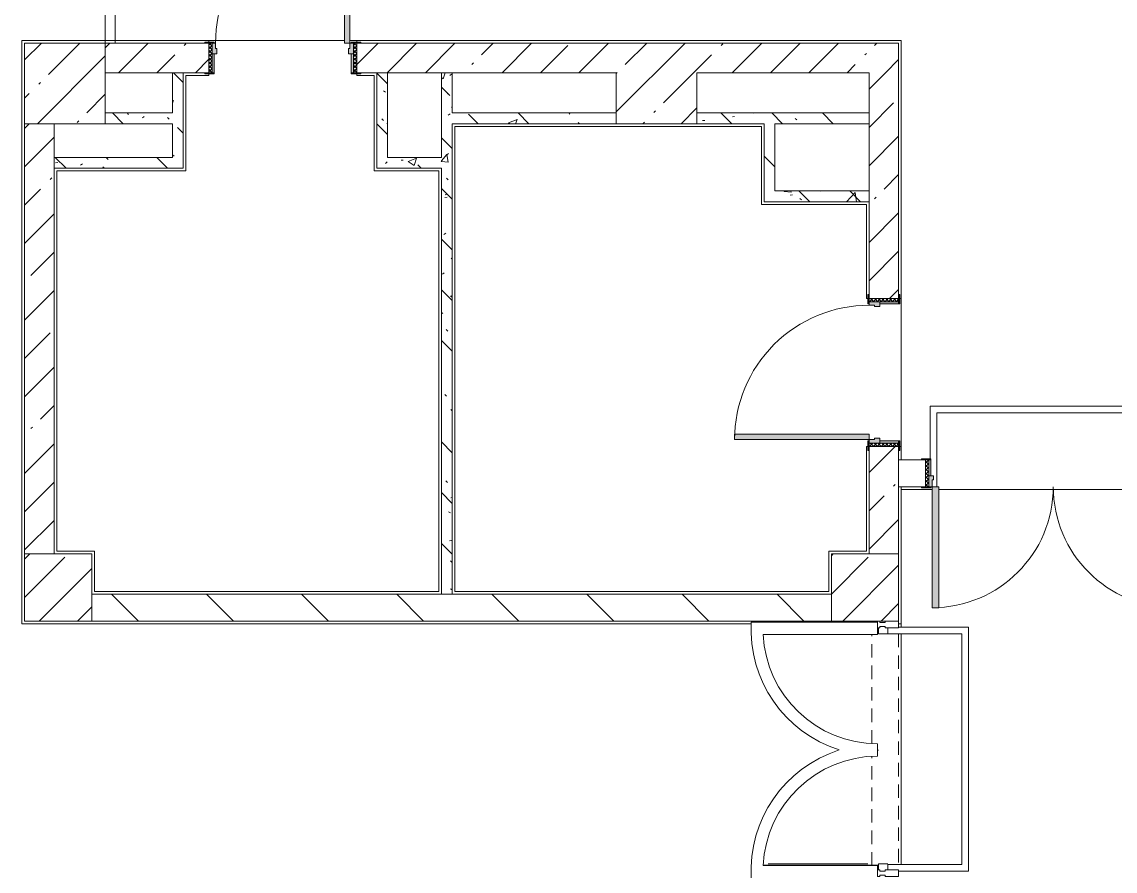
# Model space of a CAD drawing. Header units: millimetres. Extents: x 35881 to 234190, y -8553 to 29063.
# Drawn here: x 120870 to 129000, y 9040 to 15358 of the extents above; entities that cross this region are included whole.
import ezdxf

# ---------------------------------------------------------------- set-up
doc = ezdxf.new("R2010")
doc.units = ezdxf.units.MM
doc.linetypes.add('200_ШТРИХ__ш1_п0_6_', pattern=[160, 100, -60])
for name, color, linetype, lineweight, true_color in [('A-DETL-GENF-3', 7, 'Continuous', 5, 0xaaaaaa), ('A-DOOR-4', 7, 'Continuous', 5, 0xaaaaaa), ('A-DOOR-5', 7, 'Continuous', 5, 0xe2e2e2), ('A-DOOR-FRAM-2', 7, 'Continuous', 5, 0xe2e2e2), ('A-DOOR-FRAM-3', 7, 'Continuous', 5, 0xaaaaaa), ('A-FLOR-1', 7, 'Continuous', 5, 0xaaaaaa), ('I-WALL-5', 7, 'Continuous', 5, 0x787878)]:
    doc.layers.add(name, color=color, linetype=linetype, lineweight=lineweight, true_color=true_color)
for name, color, linetype, lineweight in [('A-DETL-MBND-1', 7, '200_ШТРИХ__ш1_п0_6_', 9), ('A-GLAZ-CWMG-3', 7, 'Continuous', 5), ('A-WALL', 7, 'Continuous', 9), ('I-WALL-4', 7, 'Continuous', 5), ('S-COLS-1', 7, 'Continuous', 5)]:
    doc.layers.add(name, color=color, linetype=linetype, lineweight=lineweight)
pattern_1 = [(45, (107179.66, 0), (-285.123, 285.123), []), (45, (107464.8, 0), (-285.123, 285.123), [504.031, -100.806, 16.764, -84.042])]
pattern_2 = [(135, (107179.66, 0), (-353.553, -353.553), [])]
pattern_3 = [(135, (1751.41, 174.685), (-14.14214, -14.14214), []), (225, (1751.41, 174.685), (14.14214, -14.14214), [])]
pattern_4 = [(45, (-371.384, 174.685), (-14.1421, 14.1421), []), (135, (-371.384, 174.685), (-14.1421, -14.1421), [])]
pattern_5 = [(135, (107179.66, 0), (-377.171, -377.171), [533.4, -88.9, 17.78, -88.9]), (135, (107179.66, 376.94), (-377.171, -377.171), []), (50, (107179.66, 0), (637.645, -55.787), [66.675, -733.425]), (355, (107179.66, 0), (-123.35, 668.7), [53.34, -586.74]), (100.451, (107232.8, -4.65), (514.299, 612.908), [56.665, -623.315]), (46.184, (107179.66, 177.8), (948.776, -147.15), [100.012, -1100.137]), (96.636, (107258.7, 165.5), (830.91, 865.997), [84.998, -934.973]), (351.184, (107179.7, 177.8), (830.918, 865.99), [80.01, -880.11]), (21, (107268.56, 133.35), (530.651, -357.928), [66.675, -733.425]), (326, (107268.56, 133.35), (216.308, 644.658), [53.34, -586.74]), (71.451, (107312.8, 103.5), (746.96, 286.724), [56.665, -623.315]), (37.5, (107179.66, 0), (10.8105, 295.9426), [16.764, -562.864, 16.764, -578.866, -588.962]), (37.5, (107179.66, 0), (10.8105, 295.9426), [-1175.258, 16.764, -572.198]), (7.5, (107179.66, 0), (233.869, 350.6318), [16.764, -322.834, 16.764, -549.529, -224.472]), (7.5, (107179.66, 0), (233.869, 350.6318), [-905.891, 16.764, -207.708]), (327.5, (106981.4, 0), (474.5678, -20.0513), [16.764, -205.486, 16.764, -676.656, -920.115]), (327.5, (106981.4, 0), (474.5678, -20.0513), [-915.67, 16.764, -903.351]), (317.5, (106892.5, 0), (518.452, 88.9934), [16.764, -272.161, 16.764, -443.738, -653.415]), (317.5, (106892.5, 0), (518.452, 88.9934), [-749.427, 16.764, -636.651])]

# ---------------------------------------------------------------- blocks, each defined once
blk = doc.blocks.new('BSC_Колонна _Прямоугольная - 600х600-V248-1_10_2_птичка')
at = {"layer": 'S-COLS-1'}
h = blk.add_hatch(dxfattribs=at)
h.set_pattern_fill('FP_75', color=256, style=0, pattern_type=2)
h.set_pattern_definition([(45, (-14010, -14900), (-285.123, 285.123), []), (45, (-13724.88, -14900), (-285.123, 285.123), [504.031, -100.806, 16.764, -84.042])])
h.paths.add_polyline_path([(220, -300), (300, -300), (300, 300), (-300, 300), (-300, -300), (-80, -300)])
for p, q in [((300, 300), (-300, 300)), ((-300, 300), (-300, -300)), ((300, -300), (300, 300)), ((-300, -300), (300, -300))]:
    blk.add_line(p, q, dxfattribs=at)
blk = doc.blocks.new('Дверь_Витражная_остекление_ - ДВН_CОШ в витраже-31920700-1_10_2_птичка')
at = {"layer": 'A-DETL-GENF-3'}
for p, q in [((-855, 60), (-855, -10)), ((855, 60), (855, -10)), ((-865, -10), (-900, -10)), ((-865, -10), (-900, -10)), ((-855, -10), (-900, -10)), ((-865, -17), (-865, -10)), ((-865, -17), (-865, -10)), ((855, -10), (900, -10)), ((865, -10), (900, -10)), ((865, -867), (865, -10)), ((865, -10), (865, -867)), ((900, -10), (865, -10)), ((856, -830), (856, -90))]:
    blk.add_line(p, q, dxfattribs=at)
at = {"layer": 'A-DOOR-4'}
for centre, radius, start, end in [((-910, -10), 920, 359.49349, 0), ((910, -10), 900, 180, 180.51777)]:
    blk.add_arc(centre, radius, start, end, dxfattribs=at)
blk = doc.blocks.new('Прямоугольный импост - Импост структурный с накладкой - 160мм Темный-31915521-1_10_2_птичка')
at = {"layer": 'A-GLAZ-CWMG-3'}
for p, q in [((-25, 17), (25, 17)), ((-15, 0), (-25, 0)), ((-15, -40), (-15, 0)), ((25, 0), (15, 0)), ((15, 0), (15, -40)), ((25, 17), (25, 0)), ((-25, -40), (-15, -40)), ((15, -40), (25, -40)), ((25, -40), (25, -140)), ((25, -140), (-25, -140))]:
    blk.add_line(p, q, dxfattribs=at)
blk = doc.blocks.new('Прямоугольный импост - Импост структурный с накладкой - 160мм Темный-30755591-1_10_2_птичка')
at = {"layer": 'A-GLAZ-CWMG-3'}
for p, q in [((-25, 0), (-25, 17)), ((-25, 17), (25, 17)), ((-15, 0), (-25, 0)), ((-15, -40), (-15, 0)), ((25, 0), (15, 0)), ((15, 0), (15, -40)), ((25, 17), (25, 0)), ((-25, -140), (-25, -40)), ((-25, -40), (-15, -40)), ((15, -40), (25, -40)), ((25, -40), (25, -140)), ((25, -140), (-25, -140))]:
    blk.add_line(p, q, dxfattribs=at)
blk = doc.blocks.new('110_Дверь_СКБ_1Ст_Внутренняя1 - Д-13 1100x2100h_кладовая-33288301-1_10_2_птичка')
at = {"layer": 'A-DOOR-4'}
h = blk.add_hatch(dxfattribs=at)
h.set_pattern_fill('FP_111', color=256, style=0, pattern_type=2)
h.set_pattern_definition(pattern_3)
h.paths.add_polyline_path([(537.5, -110), (562.5, -110), (562.5, 110), (537.5, 110), (537.5, 6.5)])
at = {"layer": 'A-DOOR-5'}
h = blk.add_hatch(color=256, dxfattribs=at)
h.paths.add_polyline_path([(533.2, 30), (537.5, 30), (537.5, 110), (512.5, 110), (512.5, 70), (502.5, 70), (502.5, 30), (522.5, 30)])
h.paths.add_polyline_path([(-512.5, 30), (-477.5, 30), (-477.5, 70), (-487.5, 70), (-487.5, 110), (-512.5, 110)])
at = {"layer": 'A-DOOR-FRAM-2'}
for points in [[(472.5, 110), (512.5, 110), (512.5, 1110), (472.5, 1110), (472.5, 130)], [(-512.5, 110), (-497.5, 110), (-497.5, 118), (-567.5, 118), (-567.5, 110), (-537.5, 110)], [(562.5, 110), (592.5, 110), (592.5, 118), (522.5, 118), (522.5, 110), (546.8, 110)], [(-497.5, -110), (-497.5, 30), (-512.5, 30), (-512.5, -110)], [(537.5, -110), (533.2, 30), (522.5, 30), (522.5, -110)], [(-497.5, -118), (-497.5, -110), (-567.5, -114), (-567.5, -118), (-537.5, -118)], [(581.8, -118), (592.5, -118), (592.5, -110), (522.5, -110), (522.5, -118), (562.5, -118)]]:
    blk.add_hatch(color=256, dxfattribs=at).paths.add_polyline_path(points)
at = {"layer": 'A-DOOR-FRAM-3'}
h = blk.add_hatch(dxfattribs=at)
h.set_pattern_fill('FP_112', color=256, style=0, pattern_type=2)
h.set_pattern_definition(pattern_4)
h.paths.add_polyline_path([(-512.5, -110), (-512.5, 110), (-537.5, 110), (-537.5, -110)])
at = {"layer": 'A-DOOR-4'}
for p, q in [((512.5, 1110), (472.5, 1110)), ((472.5, 1110), (472.5, 110)), ((512.5, 110), (512.5, 1110)), ((472.5, 110), (512.5, 110))]:
    blk.add_line(p, q, dxfattribs=at)
blk.add_arc((512.5, 110), 1000, 90, 180, dxfattribs=at)
at = {"layer": 'A-DOOR-FRAM-3'}
for p, q in [((-497.5, 118), (-567.5, 118)), ((-567.5, 118), (-567.5, 110)), ((-567.5, 110), (-497.5, 110)), ((-512.5, 110), (-537.5, 110)), ((-537.5, 110), (-537.5, -110)), ((-487.5, 110), (-512.5, 110)), ((-512.5, 110), (-512.5, 30)), ((-512.5, -110), (-512.5, 110)), ((-497.5, 110), (-512.5, 110)), ((-512.5, 110), (-512.5, 109)), ((-512.5, 109), (-497.5, 109)), ((-497.5, 110), (-497.5, 118)), ((-497.5, 109), (-497.5, 110)), ((-487.5, 70), (-487.5, 110)), ((512.5, 110), (512.5, 70)), ((537.5, 110), (512.5, 110)), ((592.5, 118), (522.5, 118)), ((522.5, 118), (522.5, 110)), ((537.5, 110), (522.5, 110)), ((522.5, 110), (522.5, 109)), ((522.5, 110), (592.5, 110)), ((522.5, 109), (537.5, 109)), ((537.5, 30), (537.5, 110)), ((562.5, 110), (537.5, 110)), ((537.5, 110), (537.5, -110)), ((537.5, 109), (537.5, 110)), ((562.5, -110), (562.5, 110)), ((592.5, 110), (592.5, 118)), ((-512.5, 30), (-477.5, 30)), ((-497.5, 30), (-512.5, 30)), ((-512.5, 30), (-512.5, -110)), ((-497.5, -110), (-497.5, 30)), ((-477.5, 70), (-487.5, 70)), ((-477.5, 30), (-477.5, 70)), ((512.5, 70), (502.5, 70)), ((502.5, 70), (502.5, 30)), ((502.5, 30), (537.5, 30)), ((537.5, 30), (522.5, 30)), ((522.5, 30), (522.5, -110)), ((537.5, -110), (537.5, 30)), ((-497.5, -110), (-567.5, -110)), ((-567.5, -110), (-567.5, -118)), ((-567.5, -118), (-497.5, -118)), ((-537.5, -110), (-512.5, -110)), ((-512.5, -110), (-497.5, -110)), ((-497.5, -118), (-497.5, -110)), ((522.5, -110), (537.5, -110)), ((592.5, -110), (522.5, -110)), ((522.5, -110), (522.5, -118)), ((522.5, -118), (592.5, -118)), ((537.5, -110), (562.5, -110)), ((592.5, -118), (592.5, -110))]:
    blk.add_line(p, q, dxfattribs=at)
blk = doc.blocks.new('DOR__перегородка__Прямоугольная - ТП-2_ Вн_ДПГ_9480х4200h_2-23998078-1_10_2_птичка')
at = {"layer": 'A-DOOR-4'}
for p, q in [((0, 0), (2650, 0)), ((3250, 0), (6400, 0)), ((7000, 0), (9480, 0)), ((0, -75), (1987.4, -75)), ((2137.4, -75), (4324.5, -75)), ((4474.5, -75), (4486.7, -75)), ((4636.7, -75), (6823.8, -75)), ((6973.8, -75), (6985, -75)), ((7135, -75), (9323.2, -75)), ((9105.2, -200.9), (9105.2, -75)), ((9180.2, -157.6), (9180.2, -75)), ((9255.2, -114.3), (9255.2, -75)), ((9473.2, -75), (9480, -75)), ((9330.2, -1474.2), (9330.2, -157.6)), ((9405.2, -1474.2), (9405.2, -114.3)), ((9255.2, -1474.2), (9255.2, -200.9)), ((9105.2, -1474.2), (9105.2, -287.5)), ((9180.2, -1474.2), (9180.2, -244.2)), ((9480, -1474.2), (9480, -450)), ((9105.2, -1474.2), (9480, -1474.2))]:
    blk.add_line(p, q, dxfattribs=at)
at = {"layer": 'A-DOOR-FRAM-3'}
for p, q in [((2019.1, -6.7), (1981.6, -71.7)), ((1981.6, -71.7), (3193.9, -771.8)), ((3231.5, -706.9), (2019.1, -6.7)), ((4442.7, -6.7), (3230.4, -706.9)), ((3267.9, -771.8), (4480.3, -71.7)), ((4480.3, -71.7), (4442.7, -6.7)), ((4518.4, -6.7), (4480.9, -71.7)), ((4480.9, -71.7), (5693.3, -771.8)), ((5730.8, -706.9), (4518.4, -6.7)), ((6942.1, -6.7), (5729.7, -706.9)), ((5767.3, -771.8), (6979.6, -71.7)), ((6979.6, -71.7), (6942.1, -6.7)), ((7016.7, -6.7), (6979.2, -71.7)), ((6979.2, -71.7), (8191.6, -771.8)), ((8229.1, -706.9), (7016.7, -6.7)), ((9441.4, -6.7), (8229.1, -706.9)), ((8266.6, -771.8), (9478.9, -71.7)), ((9478.9, -71.7), (9441.4, -6.7)), ((3193.9, -771.8), (3231.5, -706.9)), ((3230.4, -706.9), (3267.9, -771.8)), ((5693.3, -771.8), (5730.8, -706.9)), ((5729.7, -706.9), (5767.3, -771.8)), ((8191.6, -771.8), (8229.1, -706.9)), ((8229.1, -706.9), (8266.6, -771.8))]:
    blk.add_line(p, q, dxfattribs=at)
blk = doc.blocks.new('110_Дверь_СКБ_1Ст_Внутренняя1 - Д-4к_п__1100x2100h_Артистические EI30-23985503-1_10_2_птичка')
at = {"layer": 'A-DOOR-4'}
h = blk.add_hatch(dxfattribs=at)
h.set_pattern_fill('FP_111', color=256, style=0, pattern_type=2)
h.set_pattern_definition(pattern_3)
h.paths.add_polyline_path([(537.5, 102.1), (537.5, -110), (562.5, -110), (562.5, 110), (537.5, 110)])
at = {"layer": 'A-DOOR-5'}
h = blk.add_hatch(color=256, dxfattribs=at)
h.paths.add_polyline_path([(-512.5, 30), (-477.5, 30), (-477.5, 70), (-487.5, 70), (-487.5, 110), (-512.5, 110)])
h.paths.add_polyline_path([(502.5, 54), (502.5, 30), (537.5, 30), (537.5, 110), (512.5, 110), (508.7, 70), (502.5, 70), (502.5, 63.1)])
at = {"layer": 'A-DOOR-FRAM-2'}
for points in [[(-487.5, 704.8), (-487.5, 110), (-447.5, 110), (-447.5, 1110), (-487.5, 1110)], [(-567.5, 117), (-567.5, 110), (-497.5, 110), (-497.5, 118), (-567.5, 118)], [(522.5, 118), (522.5, 110), (592.5, 110), (592.5, 118), (537.5, 118)], [(-512.5, -110), (-497.5, -110), (-497.5, 30), (-512.5, 30)], [(522.5, -110), (537.5, -110), (537.5, 30), (522.5, 30)], [(-567.5, -118), (-497.5, -118), (-497.5, -110), (-567.5, -110)], [(522.5, -110), (522.5, -118), (592.5, -118), (592.5, -110), (537.5, -110)]]:
    blk.add_hatch(color=256, dxfattribs=at).paths.add_polyline_path(points)
at = {"layer": 'A-DOOR-FRAM-3'}
h = blk.add_hatch(dxfattribs=at)
h.set_pattern_fill('FP_112', color=256, style=0, pattern_type=2)
h.set_pattern_definition(pattern_4)
h.paths.add_polyline_path([(-537.5, -110), (-512.5, -110), (-512.5, 110), (-537.5, 110)])
at = {"layer": 'A-DOOR-4'}
for p, q in [((-487.5, 1110), (-487.5, 110)), ((-447.5, 1110), (-487.5, 1110)), ((-447.5, 110), (-447.5, 1110)), ((-487.5, 110), (-447.5, 110))]:
    blk.add_line(p, q, dxfattribs=at)
blk.add_arc((-487.5, 110), 1000, 360, 90, dxfattribs=at)
at = {"layer": 'A-DOOR-FRAM-3'}
for p, q in [((-497.5, 118), (-567.5, 118)), ((-567.5, 118), (-567.5, 110)), ((-567.5, 110), (-497.5, 110)), ((-512.5, 110), (-537.5, 110)), ((-537.5, 110), (-537.5, -110)), ((-487.5, 110), (-512.5, 110)), ((-512.5, 110), (-512.5, 30)), ((-512.5, -110), (-512.5, 110)), ((-497.5, 110), (-512.5, 110)), ((-512.5, 110), (-512.5, 109)), ((-512.5, 109), (-497.5, 109)), ((-497.5, 110), (-497.5, 118)), ((-497.5, 109), (-497.5, 110)), ((-487.5, 70), (-487.5, 110)), ((512.5, 110), (512.5, 70)), ((537.5, 110), (512.5, 110)), ((592.5, 118), (522.5, 118)), ((522.5, 118), (522.5, 110)), ((537.5, 110), (522.5, 110)), ((522.5, 110), (522.5, 109)), ((522.5, 110), (592.5, 110)), ((522.5, 109), (537.5, 109)), ((537.5, 30), (537.5, 110)), ((562.5, 110), (537.5, 110)), ((537.5, 110), (537.5, -110)), ((537.5, 109), (537.5, 110)), ((562.5, -110), (562.5, 110)), ((592.5, 110), (592.5, 118)), ((-512.5, 30), (-477.5, 30)), ((-497.5, 30), (-512.5, 30)), ((-512.5, 30), (-512.5, -110)), ((-497.5, -110), (-497.5, 30)), ((-477.5, 70), (-487.5, 70)), ((-477.5, 30), (-477.5, 70)), ((512.5, 70), (502.5, 70)), ((502.5, 70), (502.5, 30)), ((502.5, 30), (537.5, 30)), ((537.5, 30), (522.5, 30)), ((522.5, 30), (522.5, -110)), ((537.5, -110), (537.5, 30)), ((-497.5, -110), (-567.5, -110)), ((-567.5, -110), (-567.5, -118)), ((-567.5, -118), (-497.5, -118)), ((-537.5, -110), (-512.5, -110)), ((-512.5, -110), (-497.5, -110)), ((-497.5, -118), (-497.5, -110)), ((522.5, -110), (537.5, -110)), ((592.5, -110), (522.5, -110)), ((522.5, -110), (522.5, -118)), ((522.5, -118), (592.5, -118)), ((537.5, -110), (562.5, -110)), ((592.5, -118), (592.5, -110))]:
    blk.add_line(p, q, dxfattribs=at)
blk = doc.blocks.new('BSC_Колонна _Прямоугольная - 500х500-V297-1_10_2_птичка')
at = {"layer": 'S-COLS-1'}
h = blk.add_hatch(dxfattribs=at)
h.set_pattern_fill('FP_129', color=256, style=0, pattern_type=2)
h.set_pattern_definition([(45, (-19960, -11150), (-285.123, 285.123), []), (45, (-19674.88, -11150), (-285.123, 285.123), [504.031, -100.806, 16.764, -84.042])])
h.paths.add_polyline_path([(250, -250), (250, 250), (-250, 250), (-250, -250)])
for p, q in [((250, 250), (-250, 250)), ((-250, 250), (-250, -250)), ((250, -250), (250, 250)), ((-250, -250), (250, -250))]:
    blk.add_line(p, q, dxfattribs=at)
blk = doc.blocks.new('110_Дверь_СКБ_2Ст - Д-10 1800x2100h_Актовый зал EI30-23435156-1_10_2_птичка')
at = {"layer": 'A-DOOR-4'}
h = blk.add_hatch(dxfattribs=at)
h.set_pattern_fill('FP_133', color=256, style=0, pattern_type=2)
h.set_pattern_definition([(135, (1351.41, 164.685), (-14.1421, -14.1421), []), (225, (1351.41, 164.685), (14.1421, -14.1421), [])])
h.paths.add_polyline_path([(962.5, 100), (937.5, 100), (937.5, -100), (962.5, -100)])
at = {"layer": 'A-DOOR-5'}
for points in [[(-887.5, 1000), (-887.5, 100), (-837.5, 100), (-837.5, 1000)], [(862.5, 1000), (862.5, 100), (912.5, 100), (912.5, 1000)]]:
    blk.add_hatch(color=256, dxfattribs=at).paths.add_polyline_path(points)
h = blk.add_hatch(color=256, dxfattribs=at)
h.paths.add_polyline_path([(937.5, 100), (912.5, 100), (912.5, 50), (902.5, 50), (902.5, 20), (937.5, 20)])
h.paths.add_polyline_path([(-887.5, 100), (-912.5, 100), (-912.5, 20), (-877.5, 20), (-882.7, 50), (-887.5, 50)])
at = {"layer": 'A-DOOR-FRAM-2'}
for points in [[(-937.5, 108), (-967.5, 108), (-967.5, 100), (-897.5, 100), (-897.5, 108), (-916.5, 108)], [(962.5, 108), (922.5, 108), (927.9, 100), (992.5, 100), (992.5, 108)], [(-912.5, 20), (-912.5, -100), (-897.5, -100), (-897.5, 20)], [(927.9, 20), (922.5, 20), (927.9, -100), (937.5, -100), (937.5, 20)], [(-897.5, -100), (-967.5, -100), (-967.5, -108), (-897.5, -108)], [(922.5, -100), (927.9, -108), (992.5, -108), (992.5, -100), (927.9, -100)]]:
    blk.add_hatch(color=256, dxfattribs=at).paths.add_polyline_path(points)
at = {"layer": 'A-DOOR-FRAM-3'}
h = blk.add_hatch(dxfattribs=at)
h.set_pattern_fill('FP_134', color=256, style=0, pattern_type=2)
h.set_pattern_definition([(45, (-771.384, 164.685), (-14.1421, 14.1421), []), (135, (-771.384, 164.685), (-14.1421, -14.1421), [])])
h.paths.add_polyline_path([(-912.5, 100), (-937.5, 100), (-937.5, -100), (-912.5, -100)])
at = {"layer": 'A-DOOR-4'}
for p, q in [((-887.5, 1000), (-887.5, 100)), ((-837.5, 1000), (-887.5, 1000)), ((-837.5, 100), (-837.5, 1000)), ((912.5, 1000), (862.5, 1000)), ((862.5, 1000), (862.5, 100)), ((912.5, 100), (912.5, 1000)), ((-887.5, 100), (-837.5, 100)), ((862.5, 100), (912.5, 100))]:
    blk.add_line(p, q, dxfattribs=at)
for centre, start, end in [((-887.5, 100), 0, 90), ((912.5, 100), 90, 180)]:
    blk.add_arc(centre, 900, start, end, dxfattribs=at)
at = {"layer": 'A-DOOR-FRAM-3'}
for p, q in [((-897.5, 108), (-967.5, 108)), ((-967.5, 108), (-967.5, 100)), ((-967.5, 100), (-897.5, 100)), ((-912.5, 100), (-937.5, 100)), ((-937.5, 100), (-937.5, -100)), ((-887.5, 100), (-912.5, 100)), ((-912.5, 100), (-912.5, 20)), ((-912.5, -100), (-912.5, 100)), ((-897.5, 100), (-897.5, 108)), ((-887.5, 50), (-887.5, 100)), ((912.5, 100), (912.5, 50)), ((937.5, 100), (912.5, 100)), ((992.5, 108), (922.5, 108)), ((922.5, 108), (922.5, 100)), ((922.5, 100), (992.5, 100)), ((937.5, 20), (937.5, 100)), ((962.5, 100), (937.5, 100)), ((937.5, 100), (937.5, -100)), ((962.5, -100), (962.5, 100)), ((992.5, 100), (992.5, 108)), ((-912.5, 20), (-877.5, 20)), ((-897.5, 20), (-912.5, 20)), ((-912.5, 20), (-912.5, -100)), ((-897.5, -100), (-897.5, 20)), ((-877.5, 50), (-887.5, 50)), ((-877.5, 20), (-877.5, 50)), ((912.5, 50), (902.5, 50)), ((902.5, 50), (902.5, 20)), ((902.5, 20), (937.5, 20)), ((937.5, 20), (922.5, 20)), ((922.5, 20), (922.5, -100)), ((937.5, -100), (937.5, 20)), ((-897.5, -100), (-967.5, -100)), ((-967.5, -100), (-967.5, -108)), ((-967.5, -108), (-897.5, -108)), ((-937.5, -100), (-912.5, -100)), ((-912.5, -100), (-897.5, -100)), ((-897.5, -108), (-897.5, -100)), ((922.5, -100), (937.5, -100)), ((992.5, -100), (922.5, -100)), ((922.5, -100), (922.5, -108)), ((922.5, -108), (992.5, -108)), ((937.5, -100), (962.5, -100)), ((992.5, -108), (992.5, -100))]:
    blk.add_line(p, q, dxfattribs=at)
blk = doc.blocks.new('BSC_Колонна _Прямоугольная - 500х500-V317-1_10_2_птичка')
at = {"layer": 'S-COLS-1'}
h = blk.add_hatch(dxfattribs=at)
h.set_pattern_fill('FP_146', color=256, style=0, pattern_type=2)
h.set_pattern_definition([(45, (-13960, -11150), (-285.123, 285.123), []), (45, (-13674.88, -11150), (-285.123, 285.123), [504.031, -100.806, 16.764, -84.042])])
h.paths.add_polyline_path([(-250, -250), (250, -250), (250, 250), (-250, 247.8), (-250, -206.3)])
for p, q in [((250, 250), (-250, 250)), ((-250, 250), (-250, -250)), ((250, -250), (250, 250)), ((-250, -250), (250, -250))]:
    blk.add_line(p, q, dxfattribs=at)
blk = doc.blocks.new('BSC_Колонна _Прямоугольная - 500х500-V334-1_10_2_птичка')
at = {"layer": 'S-COLS-1'}
for p, q in [((250, 250), (-250, 250)), ((-250, 250), (-250, -250)), ((250, -250), (250, 250)), ((-250, -250), (250, -250))]:
    blk.add_line(p, q, dxfattribs=at)
blk = doc.blocks.new('Прямоугольный импост - Импост структурный с накладкой - 160мм-31915517-1_10_2_птичка')
at = {"layer": 'A-GLAZ-CWMG-3'}
for p, q in [((0, 17), (-50, 17)), ((-50, 17), (-50, 0)), ((-50, 0), (-40, 0)), ((-40, 0), (-40, -40)), ((-10, -40), (-10, 0)), ((-10, 0), (0, 0)), ((-40, -40), (-50, -40)), ((-50, -40), (-50, -140)), ((0, -40), (-10, -40)), ((-50, -140), (0, -140))]:
    blk.add_line(p, q, dxfattribs=at)

msp = doc.modelspace()

# ---------------------------------------------------------------- hatches: boundary and pattern name
at = {"layer": 'I-WALL-4'}
h = msp.add_hatch(dxfattribs=at)
h.set_pattern_fill('FP_67', color=256, style=0, pattern_type=2)
h.set_pattern_definition(pattern_1)
h.paths.add_polyline_path([(123389.7, 14980), (125289.9, 14980), (125289.9, 15200), (123359.7, 15200), (123359.7, 14980), (123377.7, 14980)])
h.paths.add_polyline_path([(127169.7, 14980), (127389.7, 14980), (127389.7, 15200), (125889.9, 15200), (125889.9, 14980), (126574.8, 14980)])
h.paths.add_polyline_path([(121989.7, 14980), (122259.7, 14980), (122259.7, 15200), (121489.7, 15200), (121489.7, 14980), (121509.7, 14980)])
h = msp.add_hatch(dxfattribs=at)
h.set_pattern_fill('FP_67', color=256, style=0, pattern_type=2)
h.set_pattern_definition(pattern_1)
h.paths.add_polyline_path([(127169.7, 11400), (127389.7, 11400), (127389.7, 12200), (127169.7, 12200), (127169.7, 11452.4)])
h.paths.add_polyline_path([(127389.7, 13300), (127389.7, 14980), (127169.7, 14980), (127169.7, 13300)])
h = msp.add_hatch(dxfattribs=at)
h.set_pattern_fill('FP_67', color=256, style=0, pattern_type=2)
h.set_pattern_definition(pattern_1)
h.paths.add_polyline_path([(120889.7, 11400), (121109.7, 11400), (121109.7, 14600), (120889.7, 14600), (120889.7, 11420)])
h = msp.add_hatch(dxfattribs=at)
h.set_pattern_fill('FP_73', color=256, style=0, pattern_type=2)
h.set_pattern_definition(pattern_2)
h.paths.add_polyline_path([(129519.7, 11900), (129769.7, 11900), (129769.7, 12100), (129489.7, 12100), (129489.7, 11900)])
h.paths.add_polyline_path([(127409.7, 11900), (127589.7, 11900), (127589.7, 12100), (127389.7, 12100), (127389.7, 11900)])
h = msp.add_hatch(dxfattribs=at)
h.set_pattern_fill('FP_73', color=256, style=0, pattern_type=2)
h.set_pattern_definition(pattern_2)
h.paths.add_polyline_path([(121389.7, 10900), (126889.7, 10900), (126889.7, 11100), (121389.7, 11100), (121389.7, 10994)])
at = {"layer": 'I-WALL-5'}
h = msp.add_hatch(dxfattribs=at)
h.set_pattern_fill('FP_89', color=256, style=0, pattern_type=2)
h.set_pattern_definition(pattern_5)
h.paths.add_polyline_path([(122069.7, 14350), (122069.7, 14980), (121989.7, 14976), (121989.7, 14350)])
h = msp.add_hatch(dxfattribs=at)
h.set_pattern_fill('FP_89', color=256, style=0, pattern_type=2)
h.set_pattern_definition(pattern_5)
h.paths.add_polyline_path([(123509.7, 14350), (123589.7, 14350), (123589.7, 14980), (123509.7, 14980), (123509.7, 14960)])
h = msp.add_hatch(dxfattribs=at)
h.set_pattern_fill('FP_89', color=256, style=0, pattern_type=2)
h.set_pattern_definition(pattern_5)
h.paths.add_polyline_path([(124069.7, 11100), (124069.7, 14980), (123989.7, 14980), (123989.7, 11100)])
h = msp.add_hatch(dxfattribs=at)
h.set_pattern_fill('FP_89', color=256, style=0, pattern_type=2)
h.set_pattern_definition(pattern_5)
h.paths.add_polyline_path([(121989.7, 14600), (121989.7, 14680), (121489.7, 14680), (121489.7, 14600)])
h = msp.add_hatch(dxfattribs=at)
h.set_pattern_fill('FP_89', color=256, style=0, pattern_type=2)
h.set_pattern_definition(pattern_5)
h.paths.add_polyline_path([(124069.7, 14600), (125289.7, 14600), (125289.7, 14680), (124069.7, 14680)])
h = msp.add_hatch(dxfattribs=at)
h.set_pattern_fill('FP_89', color=256, style=0, pattern_type=2)
h.set_pattern_definition(pattern_5)
h.paths.add_polyline_path([(127169.7, 14600), (127169.7, 14680), (125889.9, 14680), (125889.9, 14600), (126574.8, 14600)])
h = msp.add_hatch(dxfattribs=at)
h.set_pattern_fill('FP_89', color=256, style=0, pattern_type=2)
h.set_pattern_definition(pattern_5)
h.paths.add_polyline_path([(126469.7, 14020), (126469.7, 14600), (126389.7, 14600), (126389.7, 14020)])
h = msp.add_hatch(dxfattribs=at)
h.set_pattern_fill('FP_89', color=256, style=0, pattern_type=2)
h.set_pattern_definition(pattern_5)
h.paths.add_polyline_path([(121489.7, 14270), (122069.7, 14270), (122069.7, 14350), (121109.7, 14350), (121109.7, 14270), (121409.7, 14270)])
h = msp.add_hatch(dxfattribs=at)
h.set_pattern_fill('FP_89', color=256, style=0, pattern_type=2)
h.set_pattern_definition(pattern_5)
h.paths.add_polyline_path([(123589.7, 14270), (123989.7, 14270), (123989.7, 14350), (123509.7, 14350), (123509.7, 14270), (123517.9, 14270)])
h = msp.add_hatch(dxfattribs=at)
h.set_pattern_fill('FP_89', color=256, style=0, pattern_type=2)
h.set_pattern_definition(pattern_5)
h.paths.add_polyline_path([(127169.7, 14020), (127169.7, 14100), (126469.7, 14100), (126469.7, 14020), (127149.7, 14020)])
at = {"layer": 'S-COLS-1'}
h = msp.add_hatch(dxfattribs=at)
h.set_pattern_fill('FP_67', color=256, style=0, pattern_type=2)
h.set_pattern_definition(pattern_1)
h.paths.add_polyline_path([(125289.9, 14600), (125889.9, 14600), (125889.9, 15200), (125289.9, 15200), (125289.9, 14980)])

# ---------------------------------------------------------------- linework, layer by layer
at = {"layer": 'A-DETL-MBND-1'}
for p, q in [((127189.7, 9989), (127189.7, 10801.3)), ((127389.7, 10805.2), (127389.7, 9090)), ((127189.7, 9081.3), (127189.7, 9893.6))]:
    msp.add_line(p, q, dxfattribs=at)
at = {"layer": 'A-FLOR-1'}
for p, q in [((120869.7, 10880), (120869.7, 15220)), ((120869.7, 15220), (123269.7, 15220)), ((122259.7, 15220), (122259.7, 15208)), ((123309.7, 15220), (127409.7, 15220)), ((123359.7, 15208), (123359.7, 15220)), ((127409.7, 15220), (127409.7, 12100)), ((122259.7, 14960), (122089.7, 14960)), ((122089.7, 14960), (122089.7, 14250)), ((122259.7, 14972), (122259.7, 14960)), ((123359.7, 14960), (123359.7, 14972)), ((123489.7, 14960), (123359.7, 14960)), ((123489.7, 14250), (123489.7, 14960)), ((126369.7, 14580), (124089.7, 14580)), ((124089.7, 14580), (124089.7, 11120)), ((126369.7, 14000), (126369.7, 14580)), ((122089.7, 14250), (121129.7, 14250)), ((121129.7, 14250), (121129.7, 11420)), ((123969.7, 14250), (123489.7, 14250)), ((123969.7, 11120), (123969.7, 14250)), ((127149.7, 14000), (126369.7, 14000)), ((127149.7, 13300), (127149.7, 14000)), ((127161.7, 13300), (127149.7, 13300)), ((127409.7, 13300), (127397.7, 13300)), ((127624.3, 12498.9), (127624.3, 12108)), ((129439.5, 12498.9), (127624.3, 12498.9)), ((127674.3, 11900), (127674.3, 12448.9)), ((127674.3, 12448.9), (129389.5, 12448.9)), ((127149.7, 11420), (127149.7, 12200)), ((127149.7, 12200), (127161.7, 12200)), ((127397.7, 12200), (127409.7, 12200)), ((127409.7, 10855.2), (127409.7, 11900)), ((127639.7, 11880), (127409.7, 11880)), ((127629.7, 11898.9), (127639.7, 11898.9)), ((129389.7, 11880), (127689.7, 11880)), ((121129.7, 11420), (121409.7, 11420)), ((121409.7, 11420), (121409.7, 11120)), ((126869.7, 11120), (126869.7, 11420)), ((126869.7, 11420), (127149.7, 11420)), ((121409.7, 11120), (123969.7, 11120)), ((124089.7, 11120), (126869.7, 11120)), ((126292.9, 10880), (120869.7, 10880)), ((127232.9, 10891.3), (126292.9, 10891.3)), ((127232.9, 10801.3), (127232.9, 10850)), ((127309.9, 10850), (127309.9, 10805.2)), ((127409.7, 10880), (127389.9, 10880)), ((127909.9, 10855.2), (127389.9, 10855.2)), ((127909.9, 9040), (127909.9, 10855.2)), ((126382.5, 10801.3), (127232.9, 10801.3)), ((127309.9, 10805.2), (127859.9, 10805.2)), ((127409.7, 10805.2), (127409.7, 9090)), ((127859.9, 10805.2), (127859.9, 9090)), ((127231.9, 9896.3), (127231.9, 9986.3)), ((127232.9, 9081.3), (126382.5, 9081.3)), ((127232.9, 9050), (127232.9, 9081.3)), ((127859.9, 9090), (127309.9, 9090)), ((127309.9, 9090), (127309.9, 9050)), ((127389.9, 9040), (127909.9, 9040))]:
    msp.add_line(p, q, dxfattribs=at)
for centre, radius, start, end in [((127236.6, 10841.3), 945, 176.96706, 252.24721), ((127236.6, 10841.3), 855, 182.68148, 269.68791), ((127236.6, 9041.3), 945, 107.75279, 183.03294), ((127236.6, 9041.3), 855, 90.31209, 177.31852)]:
    msp.add_arc(centre, radius, start, end, dxfattribs=at)
at = {"layer": 'A-WALL'}
for p, q in [((122069.7, 14980), (121989.7, 14980)), ((123589.7, 14980), (123509.7, 14980)), ((124069.7, 14980), (123989.7, 14980)), ((127169.7, 14600), (127169.7, 14680)), ((121109.7, 14350), (121109.7, 14270)), ((127169.7, 14020), (127169.7, 14100)), ((127389.7, 12100), (127389.7, 11900)), ((123989.7, 11100), (124069.7, 11100))]:
    msp.add_line(p, q, dxfattribs=at)
at = {"layer": 'I-WALL-4'}
for p, q in [((122229.7, 15200), (121489.7, 15200)), ((125289.9, 15200), (123389.7, 15200)), ((127389.7, 15200), (125889.9, 15200)), ((127389.7, 13330), (127389.7, 15200)), ((121489.7, 14980), (121989.7, 14980)), ((121989.7, 14980), (121989.7, 14680)), ((122069.7, 14270), (122069.7, 14980)), ((122069.7, 14980), (122229.7, 14980)), ((123389.7, 14980), (123509.7, 14980)), ((123509.7, 14980), (123509.7, 14270)), ((123589.7, 14350), (123589.7, 14980)), ((123589.7, 14980), (123989.7, 14980)), ((123989.7, 14980), (123989.7, 14350)), ((124069.7, 14680), (124069.7, 14980)), ((124069.7, 14980), (125289.9, 14980)), ((125889.9, 14980), (127169.7, 14980)), ((127169.7, 14980), (127169.7, 14680)), ((121989.7, 14680), (121489.7, 14680)), ((125289.7, 14680), (124069.7, 14680)), ((125289.7, 14600), (125289.7, 14680)), ((127169.7, 14680), (125889.9, 14680)), ((125889.9, 14680), (125889.9, 14600)), ((120889.7, 14600), (120889.7, 11400)), ((121109.7, 14350), (121109.7, 14600)), ((121489.7, 14600), (121989.7, 14600)), ((121989.7, 14600), (121989.7, 14350)), ((124069.7, 11100), (124069.7, 14600)), ((124069.7, 14600), (125289.7, 14600)), ((125889.9, 14600), (126389.7, 14600)), ((126389.7, 14600), (126389.7, 14020)), ((126469.7, 14600), (127169.7, 14600)), ((126469.7, 14100), (126469.7, 14600)), ((127169.7, 14600), (127169.7, 14100)), ((121989.7, 14350), (121109.7, 14350)), ((123989.7, 14350), (123589.7, 14350)), ((121109.7, 11400), (121109.7, 14270)), ((121109.7, 14270), (122069.7, 14270)), ((123509.7, 14270), (123989.7, 14270)), ((123989.7, 14270), (123989.7, 11100)), ((127169.7, 14100), (126469.7, 14100)), ((126389.7, 14020), (127169.7, 14020)), ((127169.7, 14020), (127169.7, 13330)), ((127169.7, 12170), (127169.7, 11400)), ((127389.7, 12100), (127389.7, 12170)), ((127559.7, 12100), (127389.7, 12100)), ((127389.7, 11400), (127389.7, 11900)), ((127389.7, 11900), (127559.7, 11900)), ((123989.7, 11100), (121389.7, 11100)), ((126889.7, 11100), (124069.7, 11100)), ((121389.7, 10900), (126889.7, 10900))]:
    msp.add_line(p, q, dxfattribs=at)
at = {"layer": 'S-COLS-1'}
for p, q in [((125889.9, 15200), (125289.9, 15200)), ((125289.9, 14980), (125289.9, 14600)), ((125889.9, 14600), (125889.9, 14980)), ((125289.9, 14600), (125889.9, 14600))]:
    msp.add_line(p, q, dxfattribs=at)

# ---------------------------------------------------------------- block references
at = {"layer": 'A-DOOR-4'}
for name, p, rotation in [('DOR__перегородка__Прямоугольная - ТП-2_ Вн_ДПГ_9480х4200h_2-23998078-1_10_2_птичка', (121489.7, 15200), 90.00000000000044), ('110_Дверь_СКБ_1Ст_Внутренняя1 - Д-4к_п__1100x2100h_Артистические EI30-23985503-1_10_2_птичка', (127279.7, 12737.5), 90), ('110_Дверь_СКБ_2Ст - Д-10 1800x2100h_Актовый зал EI30-23435156-1_10_2_птичка', (128552.2, 12000), 180), ('Дверь_Витражная_остекление_ - ДВН_CОШ в витраже-31920700-1_10_2_птичка', (127249.9, 9950), 269.9999999999999)]:
    msp.add_blockref(name, p, dxfattribs=dict(at, rotation=rotation))
msp.add_blockref('110_Дверь_СКБ_1Ст_Внутренняя1 - Д-13 1100x2100h_кладовая-33288301-1_10_2_птичка', (122797.2, 15090), dxfattribs=at)
at = {"layer": 'A-GLAZ-CWMG-3', "extrusion": (0, 0, -1), "rotation": 270.0000000000001}
for name, p in [('Прямоугольный импост - Импост структурный с накладкой - 160мм Темный-31915521-1_10_2_птичка', (-127249.9, 10875)), ('Прямоугольный импост - Импост структурный с накладкой - 160мм Темный-30755591-1_10_2_птичка', (-127249.9, 9025))]:
    msp.add_blockref(name, p, dxfattribs=at)
at = {"layer": 'A-GLAZ-CWMG-3', "rotation": 89.99999999999993}
msp.add_blockref('Прямоугольный импост - Импост структурный с накладкой - 160мм-31915517-1_10_2_птичка', (127249.9, 10900), dxfattribs=at)
at = {"layer": 'S-COLS-1'}
for name, p in [('BSC_Колонна _Прямоугольная - 600х600-V248-1_10_2_птичка', (121189.7, 14900)), ('BSC_Колонна _Прямоугольная - 500х500-V317-1_10_2_птичка', (121139.7, 11150)), ('BSC_Колонна _Прямоугольная - 500х500-V297-1_10_2_птичка', (127139.7, 11150)), ('BSC_Колонна _Прямоугольная - 500х500-V334-1_10_2_птичка', (127139.7, 11150))]:
    msp.add_blockref(name, p, dxfattribs=at)

doc.saveas('drawing.dxf')
